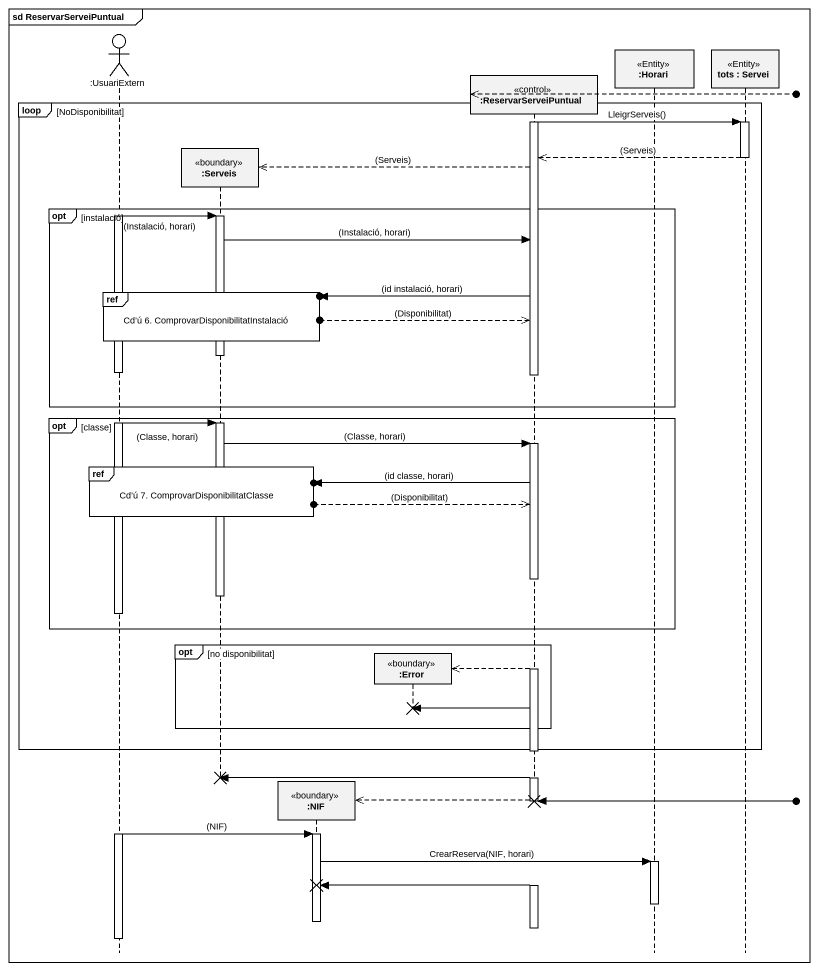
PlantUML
@startuml
mainframe sd ReservarServeiPuntual
hide footbox
actor ":UsuariExtern" as UsuariExtern
participant ":Serveis" as Serveis <<boundary>>
participant ":NIF" as NIF <<boundary>>
participant ":Error" as Error <<boundary>>
participant ":ReservarServeiPuntual" as ReservarServeiPuntual <<control>>
participant ":Horari" as Horari <<Entity>>
participant "tots : Servei" as tots <<Entity>>

ReservarServeiPuntual <<--o]
loop NoDisponibilitat
  activate ReservarServeiPuntual
  ReservarServeiPuntual -> tots : LleigrServeis()
  activate tots
  tots -->> ReservarServeiPuntual : (Serveis)
  deactivate tots
  ReservarServeiPuntual -->> Serveis ** : (Serveis)
  opt instalació
    activate UsuariExtern
    UsuariExtern -> Serveis : (Instalació, horari)
    activate Serveis
    Serveis -> ReservarServeiPuntual : (Instalació, horari)
    ref over UsuariExtern, Serveis, NIF : Cd’ú 6. ComprovarDisponibilitatInstalació
    [o<- ReservarServeiPuntual : (id instalació, horari)
    [o-->> ReservarServeiPuntual : (Disponibilitat)
    deactivate Serveis
    deactivate ReservarServeiPuntual
  end
  opt classe
    UsuariExtern -> Serveis : (Classe, horari)
    activate Serveis
    Serveis -> ReservarServeiPuntual : (Classe, horari)
    activate ReservarServeiPuntual
    ref over UsuariExtern, Serveis : Cd’ú 7. ComprovarDisponibilitatClasse
    [o<- ReservarServeiPuntual : (id classe, horari)
    [o-->> ReservarServeiPuntual : (Disponibilitat)
    deactivate Serveis
    deactivate UsuariExtern
  end
  opt no disponibilitat
    ReservarServeiPuntual -->> Error **
    ReservarServeiPuntual -> Error !!
  end
end
ReservarServeiPuntual -> Serveis !!
ReservarServeiPuntual -->> NIF **
ReservarServeiPuntual <-o]
deactivate ReservarServeiPuntual
activate UsuariExtern
UsuariExtern -> NIF : (NIF)
activate NIF
NIF -> Horari : CrearReserva(NIF, horari)
activate Horari
activate ReservarServeiPuntual
ReservarServeiPuntual -> NIF !!
deactivate Horari
deactivate NIF
deactivate ReservarServeiPuntual
deactivate UsuariExtern
@enduml
